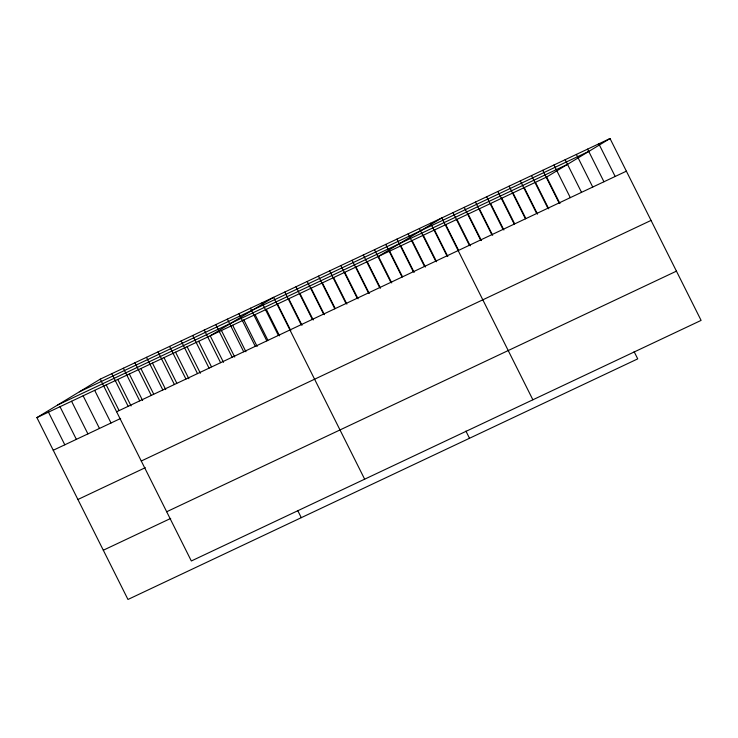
<?xml version="1.0" encoding="UTF-8"?>
<svg xmlns="http://www.w3.org/2000/svg" width="738" height="738" viewBox="0 0 738 738"><rect width="100%" height="100%" fill="white"/><g stroke="black" fill="none" stroke-linecap="round" stroke-linejoin="round"><path stroke-width="1.11" d="M634.136 351.694L637.733 358.871L127.969 599.468L36.9 417.607L100.267 379.129L610.031 138.532L701.1 320.393L191.336 560.981L100.267 379.129M36.9 417.607L546.664 177.019L610.031 138.532M79.353 391.832L589.127 151.235M57.813 404.913L567.577 164.316M116.613 411.776L626.377 171.179M53.247 450.254L120.654 418.446M141.272 461.01L651.036 220.422M77.905 499.497L145.303 467.68M166.677 511.748L676.442 271.15M103.311 550.225L170.709 518.417M598.822 143.827L615.169 176.474M587.605 149.122L603.952 181.769M576.387 154.417L592.734 187.055M565.17 159.703L581.526 192.35M553.961 164.998L570.308 197.646M546.664 177.019L559.948 203.54M542.744 170.293L559.09 202.941M535.456 182.314L548.74 208.836M531.526 175.589L547.873 208.227M524.238 187.6L537.522 214.131M520.318 180.875L536.664 213.522M513.021 192.895L525.797 218.402M509.1 186.17L525.447 218.817M501.812 198.19L514.58 223.688M497.882 191.465L514.229 224.112M490.595 203.485L503.879 230.007M486.674 196.76L503.021 229.407M479.377 208.771L492.661 235.302M475.456 202.055L491.803 234.693M468.16 214.066L481.444 240.588M464.239 207.341L480.586 239.988M456.951 219.361L470.235 245.883M453.021 212.636L469.368 245.284M445.734 224.656L458.501 250.154M532.873 399.784L441.813 217.931L378.446 256.409L391.73 282.94M434.516 229.942L447.8 256.473M430.595 223.227L446.942 255.865M423.308 235.237L436.582 261.759M419.378 228.512L435.724 261.16M412.09 240.533L425.374 267.055M408.169 233.808L424.516 266.455M400.872 245.828L414.156 272.35M396.952 239.103L413.298 271.75M389.664 251.123L402.431 276.621M385.734 244.398L402.081 277.045M465.918 431.084L469.516 438.271M374.517 249.693L390.872 282.331M367.229 261.704L380.513 288.226M363.308 254.979L379.655 287.626M356.011 266.999L369.295 293.521M352.091 260.274L368.437 292.921M344.803 272.294L358.078 298.816M340.873 265.569L357.22 298.217M333.585 277.58L346.869 304.111M329.665 270.864L346.011 303.502M322.368 282.875L335.144 308.383M318.447 276.15L334.794 308.798M311.159 288.171L324.434 314.692M307.229 281.446L323.576 314.093M299.942 293.466L313.226 319.988M296.021 286.741L312.368 319.388M288.724 298.761L302.008 325.283M284.803 292.036L301.15 324.674M277.506 304.047L290.79 330.578M364.655 479.183L273.586 297.331L210.219 335.808L223.503 362.33M266.298 309.342L279.582 335.864M262.036 302.783L278.383 335.421M255.08 314.637L267.848 340.144M250.477 308.235L266.824 340.882M243.863 319.932L257.147 346.454M238.918 313.687L255.274 346.334M232.654 325.218L245.929 351.749M227.369 319.139L243.715 351.786M221.437 330.513L234.721 357.035M215.81 324.591L232.156 357.238M297.691 510.484L301.288 517.661M204.26 330.043L220.607 362.69M198.67 341.26L211.437 366.768M192.701 335.504L209.048 368.142M187.111 346.712L200.395 373.244M181.151 340.956L197.498 373.603M175.561 352.164L188.836 378.695M169.592 346.408L185.939 379.055M164.002 357.626L176.769 383.123M158.043 351.86L174.389 384.507M152.443 363.078L165.727 389.599M146.484 357.312L162.83 389.959M140.893 368.53L153.661 394.037M134.934 362.764L151.281 395.411M129.334 373.981L142.618 400.503M123.375 368.225L139.722 400.863M117.785 379.433L131.069 405.955M111.816 373.677L128.163 406.324M106.226 384.885L119.002 410.393M94.676 390.347L111.023 422.985M83.117 395.799L99.464 428.437M71.568 401.251L87.914 433.898M60.009 406.703L76.355 439.35M48.459 412.155L64.806 444.802"/></g></svg>
